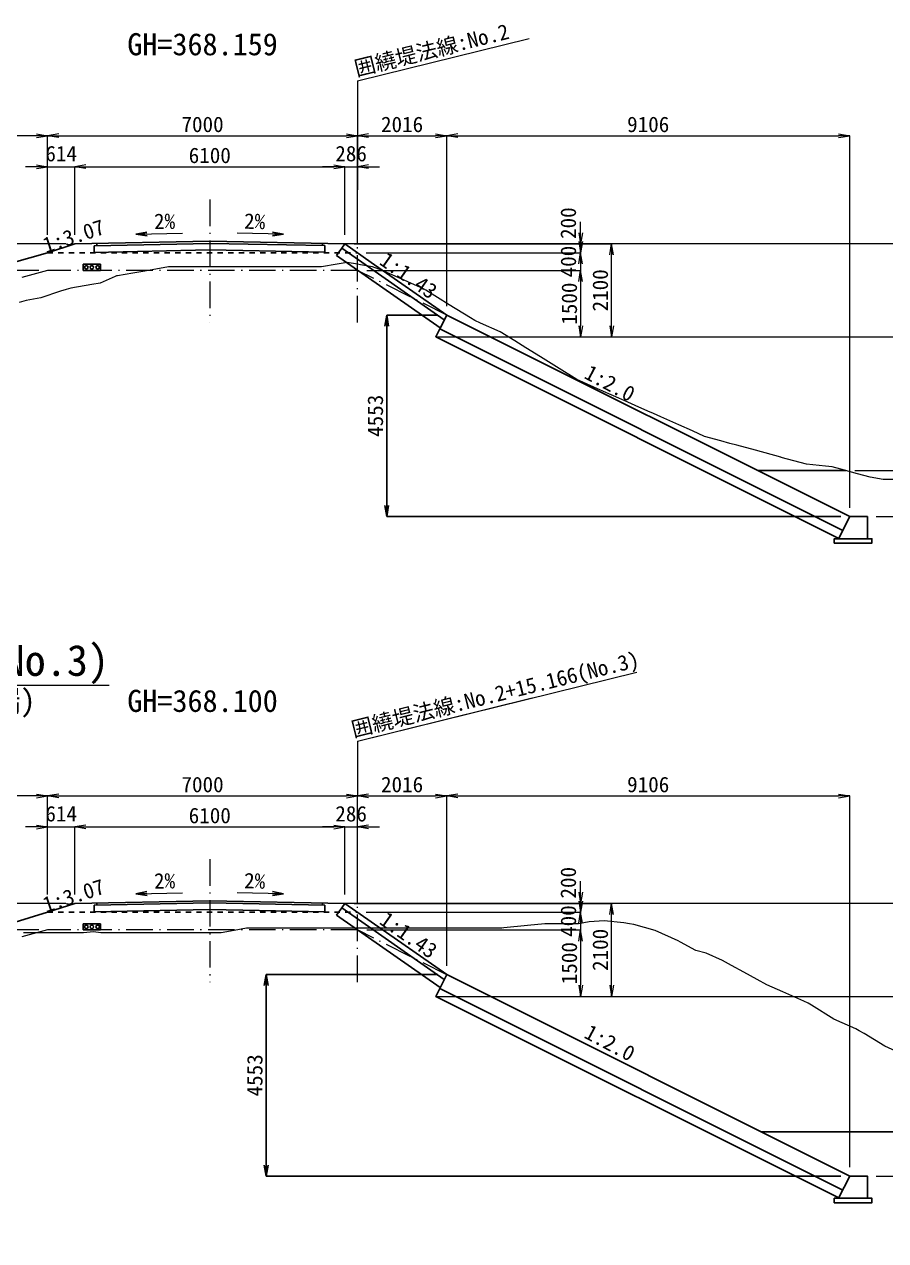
# Model space of a CAD drawing. Header units: millimetres. Extents: x 691041 to 859017, y -32657 to 158873.
# Drawn here: x 755567 to 775029, y 115651 to 143129 of the extents above; entities that cross this region are included whole.
import ezdxf
from ezdxf.enums import TextEntityAlignment as Align

# ---------------------------------------------------------------- set-up
doc = ezdxf.new("R2010")
doc.units = ezdxf.units.MM
doc.header["$LTSCALE"] = 100
doc.header["$PDSIZE"] = 300
doc.linetypes.add('SXF_一点短鎖線', pattern=[9.25, 6, -1.5, 0.25, -1.5])
doc.linetypes.add('SXF_跳び破線', pattern=[12, 6, -6])
doc.layers.get('Defpoints').update_dxf_attribs({"color": 153})
for name, color, linetype, lineweight in [('D-BGD', 7, 'Continuous', 13), ('D-BMK', 2, 'SXF_一点短鎖線', 13), ('D-BYP-STR1', 2, 'Continuous', 13), ('D-BYP-STR2', 6, 'Continuous', 25), ('D-BYP-STR3', 3, 'Continuous', 25), ('D-BYP-STR4', 6, 'Continuous', 25), ('D-BYP-STR6', 2, 'SXF_一点短鎖線', 13), ('D-STR-DIM', 7, 'Continuous', 13), ('D-STR-HTXT', 7, 'Continuous', 13), ('D-STR-TXT', 7, 'Continuous', 13), ('D-TTL-LINE', 7, 'Continuous', 13), ('D-TTL-TXT', 7, 'Continuous', 13)]:
    doc.layers.add(name, color=color, linetype=linetype, lineweight=lineweight)
doc.styles.add('MS ゴシック', font='MS Gothic.ttf')
doc.styles.add('ＭＳ ゴシック', font='MS Gothic.ttf')
doc.dimstyles.new('DIM-100-F', dxfattribs={"dimscale": 100, "dimtxt": 3.5, "dimasz": 2.5, "dimexe": 0, "dimexo": 2, "dimgap": 0.8, "dimtad": 1, "dimdec": 0, "dimzin": 0, "dimdsep": 46, "dimtxsty": 'MS ゴシック', "dimblk": 'OPEN', "dimcen": 0.1, "dimclrd": 256, "dimclre": 256, "dimclrt": 256, "dimaunit": 1, "dimadec": 4, "dimazin": 0, "dimtfac": 1, "dimtdec": 0, "dimtmove": 2, "dimatfit": 3, "dimldrblk": 'OPEN', "dimfxl": 1, "dimtolj": 1, "dimtzin": 0, "dimlwd": -1, "dimlwe": -1, "dimarcsym": 2})

# ---------------------------------------------------------------- blocks, each defined once
blk = doc.blocks.new('_Open')
at = {"color": 0, "linetype": 'ByBlock', "lineweight": -2}
for p, q in [((-1, 0.17), (0, 0)), ((-1, -0.17), (0, 0)), ((0, 0), (-1, 0))]:
    blk.add_line(p, q, dxfattribs=at)
blk = doc.blocks.new('*D172')
at = {"layer": 'D-STR-DIM', "ltscale": 0.2, "transparency": 16777216}
for p, q in [((756094, 138370), (756094, 140611)), ((756344, 140611), (762844, 140611)), ((763094, 138170), (763094, 140611))]:
    blk.add_line(p, q, dxfattribs=at)
at = {"layer": 'Defpoints', "color": 0, "ltscale": 0.2, "transparency": 16777216}
for p in [(763094, 140611), (756094, 138170), (763094, 137970)]:
    blk.add_point(p, dxfattribs=at)
at = {"layer": 'D-STR-DIM', "ltscale": 0.2, "transparency": 16777216, "xscale": 250, "yscale": 250, "zscale": 250, "rotation": 180}
blk.add_blockref('_Open', (756094, 140611), dxfattribs=at)
at = {"layer": 'D-STR-DIM', "ltscale": 0.2, "transparency": 16777216, "xscale": 250, "yscale": 250, "zscale": 250}
blk.add_blockref('_Open', (763094, 140611), dxfattribs=at)
at = {"layer": 'D-STR-DIM', "ltscale": 0.2, "transparency": 16777216, "insert": (759594, 140866), "char_height": 350, "attachment_point": 5, "style": 'MS ゴシック'}
blk.add_mtext('\\A1;7000', dxfattribs=at)
blk = doc.blocks.new('*D71')
at = {"layer": 'D-STR-DIM', "ltscale": 1500, "transparency": 16777216}
for p, q in [((755844, 139911), (755594, 139911)), ((756094, 138370), (756094, 139911)), ((756094, 139911), (756707, 139911)), ((756707, 138370), (756707, 139911)), ((756957, 139911), (757207, 139911))]:
    blk.add_line(p, q, dxfattribs=at)
at = {"layer": 'Defpoints', "color": 0, "ltscale": 1500, "transparency": 16777216}
for p in [(756707, 139911), (756094, 138170), (756707, 138170)]:
    blk.add_point(p, dxfattribs=at)
at = {"layer": 'D-STR-DIM', "ltscale": 1500, "transparency": 16777216, "xscale": 250, "yscale": 250, "zscale": 250}
blk.add_blockref('_Open', (756094, 139911), dxfattribs=at)
at = {"layer": 'D-STR-DIM', "ltscale": 1500, "transparency": 16777216, "xscale": 250, "yscale": 250, "zscale": 250, "rotation": 180}
blk.add_blockref('_Open', (756707, 139911), dxfattribs=at)
at = {"layer": 'D-STR-DIM', "ltscale": 1500, "transparency": 16777216, "insert": (756400, 140206), "char_height": 350, "attachment_point": 5, "style": 'MS ゴシック'}
blk.add_mtext('\\A1;614', dxfattribs=at)
blk = doc.blocks.new('*D72')
at = {"layer": 'D-STR-DIM', "ltscale": 1500, "transparency": 16777216}
for p, q in [((762557, 139911), (762307, 139911)), ((762807, 138370), (762807, 139911)), ((762807, 139911), (763094, 139911)), ((763094, 138170), (763094, 139911)), ((763344, 139911), (763594, 139911))]:
    blk.add_line(p, q, dxfattribs=at)
at = {"layer": 'Defpoints', "color": 0, "ltscale": 1500, "transparency": 16777216}
for p in [(763094, 139911), (762807, 138170), (763094, 137970)]:
    blk.add_point(p, dxfattribs=at)
at = {"layer": 'D-STR-DIM', "ltscale": 1500, "transparency": 16777216, "xscale": 250, "yscale": 250, "zscale": 250}
blk.add_blockref('_Open', (762807, 139911), dxfattribs=at)
at = {"layer": 'D-STR-DIM', "ltscale": 1500, "transparency": 16777216, "xscale": 250, "yscale": 250, "zscale": 250, "rotation": 180}
blk.add_blockref('_Open', (763094, 139911), dxfattribs=at)
at = {"layer": 'D-STR-DIM', "ltscale": 1500, "transparency": 16777216, "insert": (762950, 140206), "char_height": 350, "attachment_point": 5, "style": 'MS ゴシック'}
blk.add_mtext('\\A1;286', dxfattribs=at)
blk = doc.blocks.new('*D73')
at = {"layer": 'D-STR-DIM', "ltscale": 1500, "transparency": 16777216}
for p, q in [((756707, 138370), (756707, 139911)), ((756957, 139911), (762557, 139911)), ((762807, 138370), (762807, 139911))]:
    blk.add_line(p, q, dxfattribs=at)
at = {"layer": 'Defpoints', "color": 0, "ltscale": 1500, "transparency": 16777216}
for p in [(762807, 139911), (756707, 138170), (762807, 138170)]:
    blk.add_point(p, dxfattribs=at)
at = {"layer": 'D-STR-DIM', "ltscale": 1500, "transparency": 16777216, "xscale": 250, "yscale": 250, "zscale": 250, "rotation": 180}
blk.add_blockref('_Open', (756707, 139911), dxfattribs=at)
at = {"layer": 'D-STR-DIM', "ltscale": 1500, "transparency": 16777216, "xscale": 250, "yscale": 250, "zscale": 250}
blk.add_blockref('_Open', (762807, 139911), dxfattribs=at)
at = {"layer": 'D-STR-DIM', "ltscale": 1500, "transparency": 16777216, "insert": (759757, 140166), "char_height": 350, "attachment_point": 5, "style": 'MS ゴシック'}
blk.add_mtext('\\A1;6100', dxfattribs=at)
blk = doc.blocks.new('*D74')
at = {"layer": 'D-STR-DIM', "ltscale": 0.01, "transparency": 16777216}
for p, q in [((768137, 138419), (768137, 138669)), ((763019, 138169), (768137, 138169)), ((763294, 137970), (768137, 137970)), ((768137, 138169), (768137, 137970)), ((768137, 137720), (768137, 137470))]:
    blk.add_line(p, q, dxfattribs=at)
at = {"layer": 'Defpoints', "color": 0, "ltscale": 0.01, "transparency": 16777216}
for p in [(762819, 138169), (763094, 137970), (768137, 137970)]:
    blk.add_point(p, dxfattribs=at)
at = {"layer": 'D-STR-DIM', "ltscale": 0.01, "transparency": 16777216, "xscale": 250, "yscale": 250, "zscale": 250}
for p, rotation in [((768137, 138169), 270), ((768137, 137970), 90)]:
    blk.add_blockref('_Open', p, dxfattribs=dict(at, rotation=rotation))
at = {"layer": 'D-STR-DIM', "ltscale": 0.01, "transparency": 16777216, "insert": (767859, 138637), "char_height": 350, "attachment_point": 5, "rotation": 90, "style": 'MS ゴシック'}
blk.add_mtext('\\A1;200', dxfattribs=at)
blk = doc.blocks.new('*D75')
at = {"layer": 'D-STR-DIM', "ltscale": 0.01, "transparency": 16777216}
for p, q in [((768137, 138220), (768137, 138470)), ((763294, 137970), (768137, 137970)), ((768137, 137970), (768137, 137569)), ((763305, 137569), (768137, 137569)), ((768137, 137319), (768137, 137069))]:
    blk.add_line(p, q, dxfattribs=at)
at = {"layer": 'Defpoints', "color": 0, "ltscale": 0.01, "transparency": 16777216}
for p in [(763094, 137970), (763105, 137569), (768137, 137569)]:
    blk.add_point(p, dxfattribs=at)
at = {"layer": 'D-STR-DIM', "ltscale": 0.01, "transparency": 16777216, "xscale": 250, "yscale": 250, "zscale": 250}
for p, rotation in [((768137, 137970), 270), ((768137, 137569), 90)]:
    blk.add_blockref('_Open', p, dxfattribs=dict(at, rotation=rotation))
at = {"layer": 'D-STR-DIM', "ltscale": 0.01, "transparency": 16777216, "insert": (767861, 137769), "char_height": 350, "attachment_point": 5, "rotation": 90, "style": 'MS ゴシック'}
blk.add_mtext('\\A1;400', dxfattribs=at)
blk = doc.blocks.new('*D76')
at = {"layer": 'D-STR-DIM', "ltscale": 0.01, "transparency": 16777216}
for p, q in [((763019, 138169), (768837, 138169)), ((768837, 136319), (768837, 137919)), ((767152, 136069), (768837, 136069))]:
    blk.add_line(p, q, dxfattribs=at)
at = {"layer": 'Defpoints', "color": 0, "ltscale": 0.01, "transparency": 16777216}
for p in [(762819, 138169), (768837, 138169), (766952, 136069)]:
    blk.add_point(p, dxfattribs=at)
at = {"layer": 'D-STR-DIM', "ltscale": 0.01, "transparency": 16777216, "xscale": 250, "yscale": 250, "zscale": 250}
for p, rotation in [((768837, 138169), 90), ((768837, 136069), 270)]:
    blk.add_blockref('_Open', p, dxfattribs=dict(at, rotation=rotation))
at = {"layer": 'D-STR-DIM', "ltscale": 0.01, "transparency": 16777216, "insert": (768582, 137119), "char_height": 350, "attachment_point": 5, "rotation": 90, "style": 'MS ゴシック'}
blk.add_mtext('\\A1;2100', dxfattribs=at)
blk = doc.blocks.new('*D77')
at = {"layer": 'D-STR-DIM', "ltscale": 0.01, "transparency": 16777216}
for p, q in [((767152, 137569), (768137, 137569)), ((768137, 137319), (768137, 136319)), ((767152, 136069), (768137, 136069))]:
    blk.add_line(p, q, dxfattribs=at)
at = {"layer": 'Defpoints', "color": 0, "ltscale": 0.01, "transparency": 16777216}
for p in [(766952, 137569), (766952, 136069), (768137, 136069)]:
    blk.add_point(p, dxfattribs=at)
at = {"layer": 'D-STR-DIM', "ltscale": 0.01, "transparency": 16777216, "xscale": 250, "yscale": 250, "zscale": 250}
for p, rotation in [((768137, 137569), 90), ((768137, 136069), 270)]:
    blk.add_blockref('_Open', p, dxfattribs=dict(at, rotation=rotation))
at = {"layer": 'D-STR-DIM', "ltscale": 0.01, "transparency": 16777216, "insert": (767882, 136819), "char_height": 350, "attachment_point": 5, "rotation": 90, "style": 'MS ゴシック'}
blk.add_mtext('\\A1;1500', dxfattribs=at)
blk = doc.blocks.new('*D78')
at = {"layer": 'D-STR-DIM', "transparency": 16777216}
for p, q in [((755894, 137570), (750766, 137570)), ((750766, 136998), (750766, 137320)), ((751617, 136748), (750766, 136748))]:
    blk.add_line(p, q, dxfattribs=at)
at = {"layer": 'Defpoints', "color": 0, "transparency": 16777216}
for p in [(750766, 137570), (756094, 137570), (751817, 136748)]:
    blk.add_point(p, dxfattribs=at)
at = {"layer": 'D-STR-DIM', "transparency": 16777216, "xscale": 250, "yscale": 250, "zscale": 250}
for p, rotation in [((750766, 137570), 90), ((750766, 136748), 270)]:
    blk.add_blockref('_Open', p, dxfattribs=dict(at, rotation=rotation))
at = {"layer": 'D-STR-DIM', "transparency": 16777216, "insert": (750511, 137159), "char_height": 350, "attachment_point": 5, "rotation": 90, "style": 'MS ゴシック'}
blk.add_mtext('\\A1;822', dxfattribs=at)
blk = doc.blocks.new('*D79')
at = {"layer": 'D-STR-DIM', "transparency": 16777216}
for p, q in [((774330, 133047), (781362, 133047)), ((781362, 132797), (781362, 132258)), ((774816, 132008), (781362, 132008))]:
    blk.add_line(p, q, dxfattribs=at)
at = {"layer": 'Defpoints', "color": 0, "transparency": 16777216}
for p in [(774130, 133047), (774616, 132008), (781362, 132008)]:
    blk.add_point(p, dxfattribs=at)
at = {"layer": 'D-STR-DIM', "transparency": 16777216, "xscale": 250, "yscale": 250, "zscale": 250}
for p, rotation in [((781362, 133047), 90), ((781362, 132008), 270)]:
    blk.add_blockref('_Open', p, dxfattribs=dict(at, rotation=rotation))
at = {"layer": 'D-STR-DIM', "transparency": 16777216, "insert": (781107, 132528), "char_height": 350, "attachment_point": 5, "rotation": 90, "style": 'MS ゴシック'}
blk.add_mtext('\\A1;1040', dxfattribs=at)
blk = doc.blocks.new('*D85')
at = {"layer": 'D-STR-DIM', "transparency": 16777216}
for p, q in [((753678, 137476), (753678, 140611)), ((755844, 140611), (753928, 140611)), ((756094, 138370), (756094, 140611))]:
    blk.add_line(p, q, dxfattribs=at)
at = {"layer": 'Defpoints', "color": 0, "transparency": 16777216}
for p in [(753678, 140611), (756094, 138170), (753678, 137276)]:
    blk.add_point(p, dxfattribs=at)
at = {"layer": 'D-STR-DIM', "transparency": 16777216, "xscale": 250, "yscale": 250, "zscale": 250, "rotation": 180}
blk.add_blockref('_Open', (753678, 140611), dxfattribs=at)
at = {"layer": 'D-STR-DIM', "transparency": 16777216, "xscale": 250, "yscale": 250, "zscale": 250}
blk.add_blockref('_Open', (756094, 140611), dxfattribs=at)
at = {"layer": 'D-STR-DIM', "transparency": 16777216, "insert": (754886, 140866), "char_height": 350, "attachment_point": 5, "style": 'MS ゴシック'}
blk.add_mtext('\\A1;2416', dxfattribs=at)
blk = doc.blocks.new('*D87')
at = {"layer": 'D-STR-DIM', "transparency": 16777216}
for p, q in [((763094, 138170), (763094, 140611)), ((763344, 140611), (764860, 140611)), ((765110, 136762), (765110, 140611))]:
    blk.add_line(p, q, dxfattribs=at)
at = {"layer": 'Defpoints', "color": 0, "transparency": 16777216}
for p in [(765110, 140611), (763094, 137970), (765110, 136562)]:
    blk.add_point(p, dxfattribs=at)
at = {"layer": 'D-STR-DIM', "transparency": 16777216, "xscale": 250, "yscale": 250, "zscale": 250, "rotation": 180}
blk.add_blockref('_Open', (763094, 140611), dxfattribs=at)
at = {"layer": 'D-STR-DIM', "transparency": 16777216, "xscale": 250, "yscale": 250, "zscale": 250}
blk.add_blockref('_Open', (765110, 140611), dxfattribs=at)
at = {"layer": 'D-STR-DIM', "transparency": 16777216, "insert": (764102, 140866), "char_height": 350, "attachment_point": 5, "style": 'MS ゴシック'}
blk.add_mtext('\\A1;2016', dxfattribs=at)
blk = doc.blocks.new('*D88')
at = {"layer": 'D-STR-DIM', "transparency": 16777216}
for p, q in [((765110, 136762), (765110, 140611)), ((765360, 140611), (773966, 140611)), ((774216, 132208), (774216, 140611))]:
    blk.add_line(p, q, dxfattribs=at)
at = {"layer": 'Defpoints', "color": 0, "transparency": 16777216}
for p in [(774216, 140611), (765110, 136562), (774216, 132008)]:
    blk.add_point(p, dxfattribs=at)
at = {"layer": 'D-STR-DIM', "transparency": 16777216, "xscale": 250, "yscale": 250, "zscale": 250, "rotation": 180}
blk.add_blockref('_Open', (765110, 140611), dxfattribs=at)
at = {"layer": 'D-STR-DIM', "transparency": 16777216, "xscale": 250, "yscale": 250, "zscale": 250}
blk.add_blockref('_Open', (774216, 140611), dxfattribs=at)
at = {"layer": 'D-STR-DIM', "transparency": 16777216, "insert": (769663, 140866), "char_height": 350, "attachment_point": 5, "style": 'MS ゴシック'}
blk.add_mtext('\\A1;9106', dxfattribs=at)
blk = doc.blocks.new('*D169')
at = {"layer": 'D-STR-DIM', "ltscale": 0.2, "transparency": 16777216}
for p, q in [((756094, 123470), (756094, 125698)), ((756344, 125698), (762844, 125698)), ((763094, 123270), (763094, 125698))]:
    blk.add_line(p, q, dxfattribs=at)
at = {"layer": 'Defpoints', "color": 0, "ltscale": 0.2, "transparency": 16777216}
for p in [(763094, 125698), (756094, 123270), (763094, 123070)]:
    blk.add_point(p, dxfattribs=at)
at = {"layer": 'D-STR-DIM', "ltscale": 0.2, "transparency": 16777216, "xscale": 250, "yscale": 250, "zscale": 250, "rotation": 180}
blk.add_blockref('_Open', (756094, 125698), dxfattribs=at)
at = {"layer": 'D-STR-DIM', "ltscale": 0.2, "transparency": 16777216, "xscale": 250, "yscale": 250, "zscale": 250}
blk.add_blockref('_Open', (763094, 125698), dxfattribs=at)
at = {"layer": 'D-STR-DIM', "ltscale": 0.2, "transparency": 16777216, "insert": (759594, 125953), "char_height": 350, "attachment_point": 5, "style": 'MS ゴシック'}
blk.add_mtext('\\A1;7000', dxfattribs=at)
blk = doc.blocks.new('*D146')
at = {"layer": 'D-STR-DIM', "ltscale": 1500, "transparency": 16777216}
for p, q in [((755844, 124998), (755594, 124998)), ((756094, 123470), (756094, 124998)), ((756094, 124998), (756707, 124998)), ((756707, 123470), (756707, 124998)), ((756957, 124998), (757207, 124998))]:
    blk.add_line(p, q, dxfattribs=at)
at = {"layer": 'Defpoints', "color": 0, "ltscale": 1500, "transparency": 16777216}
for p in [(756707, 124998), (756094, 123270), (756707, 123270)]:
    blk.add_point(p, dxfattribs=at)
at = {"layer": 'D-STR-DIM', "ltscale": 1500, "transparency": 16777216, "xscale": 250, "yscale": 250, "zscale": 250}
blk.add_blockref('_Open', (756094, 124998), dxfattribs=at)
at = {"layer": 'D-STR-DIM', "ltscale": 1500, "transparency": 16777216, "xscale": 250, "yscale": 250, "zscale": 250, "rotation": 180}
blk.add_blockref('_Open', (756707, 124998), dxfattribs=at)
at = {"layer": 'D-STR-DIM', "ltscale": 1500, "transparency": 16777216, "insert": (756400, 125293), "char_height": 350, "attachment_point": 5, "style": 'MS ゴシック'}
blk.add_mtext('\\A1;614', dxfattribs=at)
blk = doc.blocks.new('*D147')
at = {"layer": 'D-STR-DIM', "ltscale": 1500, "transparency": 16777216}
for p, q in [((762557, 124998), (762307, 124998)), ((762807, 123470), (762807, 124998)), ((762807, 124998), (763094, 124998)), ((763094, 123270), (763094, 124998)), ((763344, 124998), (763594, 124998))]:
    blk.add_line(p, q, dxfattribs=at)
at = {"layer": 'Defpoints', "color": 0, "ltscale": 1500, "transparency": 16777216}
for p in [(763094, 124998), (762807, 123270), (763094, 123070)]:
    blk.add_point(p, dxfattribs=at)
at = {"layer": 'D-STR-DIM', "ltscale": 1500, "transparency": 16777216, "xscale": 250, "yscale": 250, "zscale": 250}
blk.add_blockref('_Open', (762807, 124998), dxfattribs=at)
at = {"layer": 'D-STR-DIM', "ltscale": 1500, "transparency": 16777216, "xscale": 250, "yscale": 250, "zscale": 250, "rotation": 180}
blk.add_blockref('_Open', (763094, 124998), dxfattribs=at)
at = {"layer": 'D-STR-DIM', "ltscale": 1500, "transparency": 16777216, "insert": (762950, 125293), "char_height": 350, "attachment_point": 5, "style": 'MS ゴシック'}
blk.add_mtext('\\A1;286', dxfattribs=at)
blk = doc.blocks.new('*D148')
at = {"layer": 'D-STR-DIM', "ltscale": 1500, "transparency": 16777216}
for p, q in [((756707, 123470), (756707, 124998)), ((756957, 124998), (762557, 124998)), ((762807, 123470), (762807, 124998))]:
    blk.add_line(p, q, dxfattribs=at)
at = {"layer": 'Defpoints', "color": 0, "ltscale": 1500, "transparency": 16777216}
for p in [(762807, 124998), (756707, 123270), (762807, 123270)]:
    blk.add_point(p, dxfattribs=at)
at = {"layer": 'D-STR-DIM', "ltscale": 1500, "transparency": 16777216, "xscale": 250, "yscale": 250, "zscale": 250, "rotation": 180}
blk.add_blockref('_Open', (756707, 124998), dxfattribs=at)
at = {"layer": 'D-STR-DIM', "ltscale": 1500, "transparency": 16777216, "xscale": 250, "yscale": 250, "zscale": 250}
blk.add_blockref('_Open', (762807, 124998), dxfattribs=at)
at = {"layer": 'D-STR-DIM', "ltscale": 1500, "transparency": 16777216, "insert": (759757, 125253), "char_height": 350, "attachment_point": 5, "style": 'MS ゴシック'}
blk.add_mtext('\\A1;6100', dxfattribs=at)
blk = doc.blocks.new('*D149')
at = {"layer": 'D-STR-DIM', "ltscale": 0.01, "transparency": 16777216}
for p, q in [((768137, 123520), (768137, 123770)), ((763019, 123270), (768137, 123270)), ((768137, 123270), (768137, 123070)), ((763294, 123070), (768137, 123070)), ((768137, 122820), (768137, 122570))]:
    blk.add_line(p, q, dxfattribs=at)
at = {"layer": 'Defpoints', "color": 0, "ltscale": 0.01, "transparency": 16777216}
for p in [(762819, 123270), (763094, 123070), (768137, 123070)]:
    blk.add_point(p, dxfattribs=at)
at = {"layer": 'D-STR-DIM', "ltscale": 0.01, "transparency": 16777216, "xscale": 250, "yscale": 250, "zscale": 250}
for p, rotation in [((768137, 123270), 270), ((768137, 123070), 90)]:
    blk.add_blockref('_Open', p, dxfattribs=dict(at, rotation=rotation))
at = {"layer": 'D-STR-DIM', "ltscale": 0.01, "transparency": 16777216, "insert": (767859, 123737), "char_height": 350, "attachment_point": 5, "rotation": 90, "style": 'MS ゴシック'}
blk.add_mtext('\\A1;200', dxfattribs=at)
blk = doc.blocks.new('*D150')
at = {"layer": 'D-STR-DIM', "ltscale": 0.01, "transparency": 16777216}
for p, q in [((768137, 123320), (768137, 123570)), ((763294, 123070), (768137, 123070)), ((768137, 123070), (768137, 122670)), ((763305, 122670), (768137, 122670)), ((768137, 122420), (768137, 122170))]:
    blk.add_line(p, q, dxfattribs=at)
at = {"layer": 'Defpoints', "color": 0, "ltscale": 0.01, "transparency": 16777216}
for p in [(763094, 123070), (763105, 122670), (768137, 122670)]:
    blk.add_point(p, dxfattribs=at)
at = {"layer": 'D-STR-DIM', "ltscale": 0.01, "transparency": 16777216, "xscale": 250, "yscale": 250, "zscale": 250}
for p, rotation in [((768137, 123070), 270), ((768137, 122670), 90)]:
    blk.add_blockref('_Open', p, dxfattribs=dict(at, rotation=rotation))
at = {"layer": 'D-STR-DIM', "ltscale": 0.01, "transparency": 16777216, "insert": (767861, 122870), "char_height": 350, "attachment_point": 5, "rotation": 90, "style": 'MS ゴシック'}
blk.add_mtext('\\A1;400', dxfattribs=at)
blk = doc.blocks.new('*D151')
at = {"layer": 'D-STR-DIM', "ltscale": 0.01, "transparency": 16777216}
for p, q in [((763019, 123270), (768837, 123270)), ((768837, 121420), (768837, 123020)), ((767152, 121170), (768837, 121170))]:
    blk.add_line(p, q, dxfattribs=at)
at = {"layer": 'Defpoints', "color": 0, "ltscale": 0.01, "transparency": 16777216}
for p in [(762819, 123270), (768837, 123270), (766952, 121170)]:
    blk.add_point(p, dxfattribs=at)
at = {"layer": 'D-STR-DIM', "ltscale": 0.01, "transparency": 16777216, "xscale": 250, "yscale": 250, "zscale": 250}
for p, rotation in [((768837, 123270), 90), ((768837, 121170), 270)]:
    blk.add_blockref('_Open', p, dxfattribs=dict(at, rotation=rotation))
at = {"layer": 'D-STR-DIM', "ltscale": 0.01, "transparency": 16777216, "insert": (768582, 122220), "char_height": 350, "attachment_point": 5, "rotation": 90, "style": 'MS ゴシック'}
blk.add_mtext('\\A1;2100', dxfattribs=at)
blk = doc.blocks.new('*D152')
at = {"layer": 'D-STR-DIM', "ltscale": 0.01, "transparency": 16777216}
for p, q in [((767152, 122670), (768137, 122670)), ((768137, 122420), (768137, 121420)), ((767152, 121170), (768137, 121170))]:
    blk.add_line(p, q, dxfattribs=at)
at = {"layer": 'Defpoints', "color": 0, "ltscale": 0.01, "transparency": 16777216}
for p in [(766952, 122670), (766952, 121170), (768137, 121170)]:
    blk.add_point(p, dxfattribs=at)
at = {"layer": 'D-STR-DIM', "ltscale": 0.01, "transparency": 16777216, "xscale": 250, "yscale": 250, "zscale": 250}
for p, rotation in [((768137, 122670), 90), ((768137, 121170), 270)]:
    blk.add_blockref('_Open', p, dxfattribs=dict(at, rotation=rotation))
at = {"layer": 'D-STR-DIM', "ltscale": 0.01, "transparency": 16777216, "insert": (767882, 121920), "char_height": 350, "attachment_point": 5, "rotation": 90, "style": 'MS ゴシック'}
blk.add_mtext('\\A1;1500', dxfattribs=at)
blk = doc.blocks.new('*D153')
at = {"layer": 'D-STR-DIM', "transparency": 16777216}
for p, q in [((755894, 122670), (750766, 122670)), ((750766, 122059), (750766, 122420)), ((751480, 121809), (750766, 121809))]:
    blk.add_line(p, q, dxfattribs=at)
at = {"layer": 'Defpoints', "color": 0, "transparency": 16777216}
for p in [(750766, 122670), (756094, 122670), (751680, 121809)]:
    blk.add_point(p, dxfattribs=at)
at = {"layer": 'D-STR-DIM', "transparency": 16777216, "xscale": 250, "yscale": 250, "zscale": 250}
for p, rotation in [((750766, 122670), 90), ((750766, 121809), 270)]:
    blk.add_blockref('_Open', p, dxfattribs=dict(at, rotation=rotation))
at = {"layer": 'D-STR-DIM', "transparency": 16777216, "insert": (750511, 122239), "char_height": 350, "attachment_point": 5, "rotation": 90, "style": 'MS ゴシック'}
blk.add_mtext('\\A1;861', dxfattribs=at)
blk = doc.blocks.new('*D154')
at = {"layer": 'D-STR-DIM', "transparency": 16777216}
for p, q in [((774416, 118109), (781362, 118109)), ((781362, 117859), (781362, 117359)), ((774816, 117109), (781362, 117109))]:
    blk.add_line(p, q, dxfattribs=at)
at = {"layer": 'Defpoints', "color": 0, "transparency": 16777216}
for p in [(774216, 118109), (774616, 117109), (781362, 117109)]:
    blk.add_point(p, dxfattribs=at)
at = {"layer": 'D-STR-DIM', "transparency": 16777216, "xscale": 250, "yscale": 250, "zscale": 250}
for p, rotation in [((781362, 118109), 90), ((781362, 117109), 270)]:
    blk.add_blockref('_Open', p, dxfattribs=dict(at, rotation=rotation))
at = {"layer": 'D-STR-DIM', "transparency": 16777216, "insert": (781069, 117609), "char_height": 350, "attachment_point": 5, "rotation": 90, "style": 'MS ゴシック'}
blk.add_mtext('\\A1;1000', dxfattribs=at)
blk = doc.blocks.new('*D156')
at = {"layer": 'D-STR-DIM', "transparency": 16777216}
for p, q in [((753678, 122538), (753678, 125698)), ((755844, 125698), (753928, 125698)), ((756094, 123470), (756094, 125698))]:
    blk.add_line(p, q, dxfattribs=at)
at = {"layer": 'Defpoints', "color": 0, "transparency": 16777216}
for p in [(753678, 125698), (756094, 123270), (753678, 122338)]:
    blk.add_point(p, dxfattribs=at)
at = {"layer": 'D-STR-DIM', "transparency": 16777216, "xscale": 250, "yscale": 250, "zscale": 250, "rotation": 180}
blk.add_blockref('_Open', (753678, 125698), dxfattribs=at)
at = {"layer": 'D-STR-DIM', "transparency": 16777216, "xscale": 250, "yscale": 250, "zscale": 250}
blk.add_blockref('_Open', (756094, 125698), dxfattribs=at)
at = {"layer": 'D-STR-DIM', "transparency": 16777216, "insert": (754886, 125953), "char_height": 350, "attachment_point": 5, "style": 'MS ゴシック'}
blk.add_mtext('\\A1;2416', dxfattribs=at)
blk = doc.blocks.new('*D158')
at = {"layer": 'D-STR-DIM', "transparency": 16777216}
for p, q in [((763094, 123270), (763094, 125698)), ((763344, 125698), (764860, 125698)), ((765110, 121862), (765110, 125698))]:
    blk.add_line(p, q, dxfattribs=at)
at = {"layer": 'Defpoints', "color": 0, "transparency": 16777216}
for p in [(765110, 125698), (763094, 123070), (765110, 121662)]:
    blk.add_point(p, dxfattribs=at)
at = {"layer": 'D-STR-DIM', "transparency": 16777216, "xscale": 250, "yscale": 250, "zscale": 250, "rotation": 180}
blk.add_blockref('_Open', (763094, 125698), dxfattribs=at)
at = {"layer": 'D-STR-DIM', "transparency": 16777216, "xscale": 250, "yscale": 250, "zscale": 250}
blk.add_blockref('_Open', (765110, 125698), dxfattribs=at)
at = {"layer": 'D-STR-DIM', "transparency": 16777216, "insert": (764102, 125953), "char_height": 350, "attachment_point": 5, "style": 'MS ゴシック'}
blk.add_mtext('\\A1;2016', dxfattribs=at)
blk = doc.blocks.new('*D159')
at = {"layer": 'D-STR-DIM', "transparency": 16777216}
for p, q in [((765110, 121862), (765110, 125698)), ((765360, 125698), (773966, 125698)), ((774216, 117309), (774216, 125698))]:
    blk.add_line(p, q, dxfattribs=at)
at = {"layer": 'Defpoints', "color": 0, "transparency": 16777216}
for p in [(774216, 125698), (765110, 121662), (774216, 117109)]:
    blk.add_point(p, dxfattribs=at)
at = {"layer": 'D-STR-DIM', "transparency": 16777216, "xscale": 250, "yscale": 250, "zscale": 250, "rotation": 180}
blk.add_blockref('_Open', (765110, 125698), dxfattribs=at)
at = {"layer": 'D-STR-DIM', "transparency": 16777216, "xscale": 250, "yscale": 250, "zscale": 250}
blk.add_blockref('_Open', (774216, 125698), dxfattribs=at)
at = {"layer": 'D-STR-DIM', "transparency": 16777216, "insert": (769663, 125953), "char_height": 350, "attachment_point": 5, "style": 'MS ゴシック'}
blk.add_mtext('\\A1;9106', dxfattribs=at)
blk = doc.blocks.new('*D160')
at = {"layer": 'D-STR-DIM', "transparency": 16777216}
for p, q in [((750766, 123520), (750766, 123770)), ((756507, 123270), (750766, 123270)), ((750766, 122670), (750766, 123270)), ((755894, 122670), (750766, 122670)), ((750766, 122420), (750766, 122170))]:
    blk.add_line(p, q, dxfattribs=at)
at = {"layer": 'Defpoints', "color": 0, "transparency": 16777216}
for p in [(750766, 123270), (756707, 123270), (756094, 122670)]:
    blk.add_point(p, dxfattribs=at)
at = {"layer": 'D-STR-DIM', "transparency": 16777216, "xscale": 250, "yscale": 250, "zscale": 250}
for p, rotation in [((750766, 123270), 270), ((750766, 122670), 90)]:
    blk.add_blockref('_Open', p, dxfattribs=dict(at, rotation=rotation))
at = {"layer": 'D-STR-DIM', "transparency": 16777216, "insert": (750511, 122970), "char_height": 350, "attachment_point": 5, "rotation": 90, "style": 'MS ゴシック'}
blk.add_mtext('\\A1;600', dxfattribs=at)
blk = doc.blocks.new('*D161')
at = {"layer": 'Defpoints', "transparency": 16777216}
for p, q in [((764910, 136562), (763754, 136562)), ((763754, 136312), (763754, 132258)), ((774016, 132008), (763754, 132008))]:
    blk.add_line(p, q, dxfattribs=at)
at = {"layer": 'Defpoints', "color": 0, "transparency": 16777216}
for p in [(765110, 136562), (763754, 132008), (774216, 132008)]:
    blk.add_point(p, dxfattribs=at)
at = {"layer": 'Defpoints', "transparency": 16777216, "xscale": 250, "yscale": 250, "zscale": 250}
for p, rotation in [((763754, 136562), 90), ((763754, 132008), 270)]:
    blk.add_blockref('_Open', p, dxfattribs=dict(at, rotation=rotation))
at = {"layer": 'Defpoints', "transparency": 16777216, "insert": (763499, 134285), "char_height": 350, "attachment_point": 5, "rotation": 90, "style": 'MS ゴシック'}
blk.add_mtext('\\A1;4553', dxfattribs=at)
blk = doc.blocks.new('*D162')
at = {"layer": 'Defpoints', "transparency": 16777216}
for p, q in [((764910, 121662), (761031, 121662)), ((761031, 121412), (761031, 117359)), ((774016, 117109), (761031, 117109))]:
    blk.add_line(p, q, dxfattribs=at)
at = {"layer": 'Defpoints', "color": 0, "transparency": 16777216}
for p in [(765110, 121662), (761031, 117109), (774216, 117109)]:
    blk.add_point(p, dxfattribs=at)
at = {"layer": 'Defpoints', "transparency": 16777216, "xscale": 250, "yscale": 250, "zscale": 250}
for p, rotation in [((761031, 121662), 90), ((761031, 117109), 270)]:
    blk.add_blockref('_Open', p, dxfattribs=dict(at, rotation=rotation))
at = {"layer": 'Defpoints', "transparency": 16777216, "insert": (760776, 119385), "char_height": 350, "attachment_point": 5, "rotation": 90, "style": 'MS ゴシック'}
blk.add_mtext('\\A1;4553', dxfattribs=at)
blk = doc.blocks.new('*D165')
at = {"layer": 'D-STR-DIM', "transparency": 16777216}
for p, q in [((750766, 138420), (750766, 138670)), ((756507, 138170), (750766, 138170)), ((750766, 137570), (750766, 138170)), ((755894, 137570), (750766, 137570)), ((750766, 137320), (750766, 137070))]:
    blk.add_line(p, q, dxfattribs=at)
at = {"layer": 'Defpoints', "color": 0, "transparency": 16777216}
for p in [(750766, 138170), (756707, 138170), (756094, 137570)]:
    blk.add_point(p, dxfattribs=at)
at = {"layer": 'D-STR-DIM', "transparency": 16777216, "xscale": 250, "yscale": 250, "zscale": 250}
for p, rotation in [((750766, 138170), 270), ((750766, 137570), 90)]:
    blk.add_blockref('_Open', p, dxfattribs=dict(at, rotation=rotation))
at = {"layer": 'D-STR-DIM', "transparency": 16777216, "insert": (750511, 137870), "char_height": 350, "attachment_point": 5, "rotation": 90, "style": 'MS ゴシック'}
blk.add_mtext('\\A1;600', dxfattribs=at)

msp = doc.modelspace()

# ---------------------------------------------------------------- linework, layer by layer
at = {"layer": 'D-BGD', "linetype": 'Continuous', "lineweight": 13}
for points in [[(775370.5, 132847.5), (774970.4, 132847.5), (774674.4, 132898.8), (774393.6, 132975.4), (774014.1, 133079.1), (773816.9, 133132.9), (773671.1, 133147.5), (773240.2, 133190.4), (772667.8, 133346.7), (772663.5, 133347.9), (772657.7, 133349.5), (772086.8, 133505.4), (771664.4, 133620.7), (771510.1, 133662.8), (771301.4, 133719.8), (770933.3, 133820.3), (770661.1, 133941.9), (770356.6, 134077.8), (769945, 134261.6), (769779.9, 134335.3), (769657.8, 134389.8), (769369.1, 134518.7), (769203.2, 134592.8), (769002.9, 134682.2), (768654.5, 134837.7), (768626.5, 134850.3), (768588.6, 134867.2), (768049.8, 135107.7), (767651.2, 135354.8), (767473, 135465.2), (767232.2, 135614.5), (766896.3, 135822.7), (766647.9, 135976.7), (766319.6, 136180.2), (765875.8, 136378.3), (765742.9, 136437.7), (765644.6, 136498.6), (765166.2, 136795.1), (764641.3, 137120.5), (764589.5, 137152.6), (764519.4, 137183.9), (764012.7, 137410.1), (763637.9, 137577.4), (763436, 137647.5), (763163, 137694.8), (763093.5, 137706.8), (762859.3, 137747.5), (762634.6, 137708.5), (762282.6, 137647.5), (761806.7, 137647.5), (761705.9, 137647.5), (761631.3, 137647.5), (761129.2, 137647.5), (760628, 137647.5), (760552.4, 137647.5), (760450.3, 137647.5), (759975.7, 137647.5), (759624.7, 137647.5), (759399, 137647.5), (759093.9, 137647.5), (758822.3, 137647.5), (758621.4, 137612.6), (758245.6, 137547.5), (758016.5, 137507.7), (757668.8, 137447.5), (757650.3, 137444.2), (757618.1, 137429.9), (757284.1, 137280.7), (757092.1, 137247.5), (756614.8, 137164.7), (756515.4, 137137.6), (756381.1, 137100.9), (755938.7, 136947.5), (755611.5, 136890.7), (755453, 136847.5)], [(775355.7, 119888.1), (775008.4, 120043.2), (774539, 120334.1), (774431.7, 120392.7), (774352.4, 120436.1), (773855, 120658.1), (773349, 120971.7), (773278.3, 121015.6), (773182.6, 121058.3), (772701.6, 121273.1), (772345.7, 121431.9), (772124.9, 121552.6), (771826.2, 121715.7), (771548.1, 121867.5), (771342.4, 121979.9), (770971.4, 122145.5), (770740.6, 122208.5), (770394.7, 122397.5), (770339.1, 122427.8), (769818, 122660.5), (769335.8, 122792.2), (769241.3, 122808.5), (769113.5, 122830.7), (768664.5, 122875.4), (768332.5, 122851), (768087.8, 122808.5), (767757.1, 122808.5), (767511.1, 122808.5), (767329.2, 122808.5), (766934.4, 122769.2), (766400.7, 122716), (766357.7, 122711.7), (766325.9, 122708.5), (765781, 122708.5), (765322.6, 122708.5), (765204.2, 122708.5), (765044.3, 122708.5), (764627.5, 122708.5), (764319.2, 122708.5), (764050.8, 122708.5), (763687.9, 122708.5), (763474.1, 122708.5), (763315.9, 122708.5), (763093.5, 122708.5), (763050.1, 122708.5), (762897.4, 122708.5), (762683.9, 122708.5), (762320.7, 122708.5), (762317.7, 122708.5), (762312.6, 122708.5), (761743.9, 122708.5), (761309.3, 122708.5), (761167.2, 122708.5), (760975.1, 122708.5), (760590.5, 122708.5), (760306, 122659.2), (760013.8, 122608.5), (759618.8, 122608.5), (759437.1, 122608.5), (759302.7, 122608.5), (758860.4, 122608.5), (758655.6, 122608.5), (758299.4, 122608.5), (758289.4, 122608.5), (758283.6, 122608.5), (758262.4, 122608.5), (757706.9, 122608.5), (757296.1, 122608.5), (757130.2, 122625.1), (756906, 122608.5), (756553.5, 122608.5), (756292.7, 122608.5), (755976.8, 122608.5), (755549.6, 122608.5)]]:
    msp.add_lwpolyline(points, dxfattribs=at)
at = {"layer": 'D-BMK', "linetype": 'SXF_一点短鎖線'}
for p, q in [((759757.2, 139169.6), (759757.2, 136392.5)), ((763093.5, 136392.5), (763093.5, 139169.6)), ((759757.2, 124269.8), (759757.2, 121492.7)), ((763093.5, 121492.7), (763093.5, 124269.8))]:
    msp.add_line(p, q, dxfattribs=at)
at = {"layer": 'D-BYP-STR1', "linetype": 'Continuous', "lineweight": 25}
for p, q in [((757143.5, 138126.7), (759757.2, 138180.6)), ((757143.5, 137976.7), (757143.5, 138126.7)), ((757143.5, 137976.7), (759757.2, 138030.6)), ((757207.2, 138128), (757207.2, 138179.6)), ((762357.1, 138128.6), (759757.2, 138180.6)), ((762357.1, 137978.6), (759757.2, 138030.6)), ((762307.1, 138129.6), (762307.2, 138179.6)), ((762357.1, 137978.6), (762357.1, 138128.6)), ((757143.5, 123226.9), (759757.2, 123280.8)), ((757143.5, 123076.9), (757143.5, 123226.9)), ((757143.5, 123076.9), (759757.2, 123130.8)), ((757207.2, 123228.2), (757207.2, 123279.8)), ((762357.1, 123228.8), (759757.2, 123280.8)), ((762357.1, 123078.8), (759757.2, 123130.8)), ((762307.1, 123229.8), (762307.2, 123279.8)), ((762357.1, 123078.8), (762357.1, 123228.8))]:
    msp.add_line(p, q, dxfattribs=at)
at = {"layer": 'D-BYP-STR2', "linetype": 'Continuous'}
for p, q in [((756707.2, 138169.6), (759757.2, 138230.6)), ((762807.2, 138169.6), (759757.2, 138230.6)), ((756093.5, 137969.6), (753677.9, 137276.4)), ((756707.2, 138169.6), (756093.6, 137969.6)), ((762807.2, 138169.6), (763407.2, 137750.5)), ((763407.2, 137750.5), (765109.7, 136561.5)), ((772137.8, 133047.5), (774129.9, 133047.5)), ((756707.2, 123269.8), (756093.6, 123069.8)), ((756707.2, 123269.8), (759757.2, 123330.8)), ((762807.2, 123269.8), (759757.2, 123330.8)), ((762807.2, 123269.8), (763407.2, 122850.7)), ((756093.5, 123069.8), (753677.9, 122337.5)), ((763407.2, 122850.7), (765109.7, 121661.7)), ((772216, 118108.5), (793432.4, 118108.5))]:
    msp.add_line(p, q, dxfattribs=at)
at = {"layer": 'D-BYP-STR2', "linetype": 'SXF_跳び破線', "lineweight": 25, "ltscale": 0.2}
for p, q in [((756093.5, 137969.6), (763093.5, 137969.6)), ((756093.5, 123069.8), (763093.5, 123069.8))]:
    msp.add_line(p, q, dxfattribs=at)
at = {"layer": 'D-BYP-STR3', "ltscale": 1500}
for p, q in [((762807.2, 138169.6), (762738.4, 138071.2)), ((762738.4, 138071.2), (765055.4, 136453)), ((765109.7, 136561.5), (774216, 132008.3)), ((762807.2, 123269.8), (762738.4, 123171.4)), ((762738.4, 123171.4), (765055.4, 121553.2))]:
    msp.add_line(p, q, dxfattribs=at)
at = {"layer": 'D-BYP-STR3', "ltscale": 0.2}
msp.add_line((765109.7, 121661.7), (774216, 117108.5), dxfattribs=at)
for points in [[(765109.7, 136561.5), (764953.2, 136248.5), (774059.5, 131695.3)], [(765109.7, 121661.7), (764953.1, 121348.7), (774059.5, 116795.5)]]:
    msp.add_lwpolyline(points, dxfattribs=at)
for points in [[(774616, 131508.3), (774616, 132008.3), (774216, 132008.3), (773966, 131508.3)], [(774616, 116608.5), (774616, 117108.5), (774216, 117108.5), (773966, 116608.5)]]:
    msp.add_lwpolyline(points, close=True, dxfattribs=at)
at = {"layer": 'D-BYP-STR4', "ltscale": 0.2}
for p, q in [((756898, 137709.6), (757289, 137709.6)), ((756898, 137569.6), (756898, 137709.6)), ((757289, 137569.6), (757289, 137709.6)), ((756898, 137569.6), (757289, 137569.6)), ((756898, 122809.8), (757289, 122809.8)), ((756898, 122669.8), (756898, 122809.8)), ((756898, 122669.8), (757289, 122669.8)), ((757289, 122669.8), (757289, 122809.8))]:
    msp.add_line(p, q, dxfattribs=at)
for centre in [(756967.1, 137639.6), (757093.5, 137639.6), (757224, 137639.6), (756967.1, 122739.8), (757093.5, 122739.8), (757224, 122739.8)]:
    msp.add_circle(centre, 40, dxfattribs=at)
at = {"layer": 'D-BYP-STR6', "linetype": 'Continuous', "lineweight": 25}
for p, q in [((762623.9, 137907.2), (762738.4, 138071.2)), ((762623.9, 137907.2), (764965, 136272.2)), ((762623.9, 123007.4), (762738.4, 123171.4)), ((762623.9, 123007.4), (764965, 121372.4))]:
    msp.add_line(p, q, dxfattribs=at)
at = {"layer": 'D-BYP-STR6', "linetype": 'SXF_一点短鎖線'}
for points in [[(774216, 132008.3), (763093.5, 137569.6), (756093.5, 137569.6), (730123.2, 130550.6)], [(774216, 117108.5), (763093.5, 122669.8), (756093.5, 122669.8), (730123.2, 115650.8)]]:
    msp.add_lwpolyline(points, dxfattribs=at)
at = {"layer": 'D-BYP-STR6', "linetype": 'Continuous', "lineweight": 25}
for points in [[(764953.2, 136248.5), (764863.7, 136069.6), (773970.1, 131516.4)], [(774616, 131508.3), (774716, 131508.3), (774716, 131408.3), (774616, 131408.3), (773966, 131408.3), (773866, 131408.3), (773866, 131508.3), (773966, 131508.3)], [(764953.1, 121348.7), (764863.7, 121169.8), (773970, 116616.6)], [(774616, 116608.5), (774716, 116608.5), (774716, 116508.5), (774616, 116508.5), (773966, 116508.5), (773866, 116508.5), (773866, 116608.5), (773966, 116608.5)]]:
    msp.add_lwpolyline(points, dxfattribs=at)
at = {"layer": 'D-STR-HTXT', "linetype": 'Continuous'}
for p, q in [((763093.5, 141849.7), (766977.1, 142807.6)), ((763093.5, 141849.7), (766977.1, 142807.6)), ((763093.5, 141849.7), (763093.5, 139390.4)), ((782362.1, 138169.3), (762807.2, 138169.6)), ((763093.5, 126936.7), (769404.4, 128493.3)), ((763093.5, 126936.7), (767044.1, 127911.1)), ((763093.5, 126936.7), (763093.5, 125698.4)), ((782362.1, 123269.5), (762807.2, 123269.8))]:
    msp.add_line(p, q, dxfattribs=at)
at = {"layer": 'D-STR-HTXT'}
for p, q in [((764863.7, 136069.6), (782362.1, 136069.3)), ((764863.7, 121169.8), (782362.1, 121169.5))]:
    msp.add_line(p, q, dxfattribs=at)
at = {"layer": 'D-TTL-LINE'}
msp.add_line((749378.2, 128199.9), (757486.6, 128199.9), dxfattribs=at)

# ---------------------------------------------------------------- texts
at = {"layer": 'D-STR-TXT', "style": 'ＭＳ ゴシック'}
for s, rotation, p in [('囲繞堤法線:No.2', 13.85581, (764836, 142279.4)), ('2%%%', 1.14576, (758741.3, 138401.2)), ('2%%%', 358.85424, (760765.9, 138401.4)), ('囲繞堤法線:No.2+15.166(No.3)', 13.85581, (766271.1, 127720.5)), ('2%%%', 1.14576, (758741.3, 123501.4)), ('2%%%', 358.85424, (760765.9, 123501.6))]:
    msp.add_text(s, height=350, rotation=rotation, dxfattribs=at).set_placement(p, align=Align.BOTTOM_CENTER)
for s, rotation, p in [('1:3.07', 18.05222, (756054.3, 137959.4)), ('1:1.43', 325.06938, (763564.8, 137722.5)), ('1:2.0', 332, (768191.1, 135146.6)), ('1:3.07', 18.05222, (756054.3, 123059.6)), ('1:1.43', 325.06938, (763564.8, 122822.7)), ('1:2.0', 332, (768191.1, 120246.8))]:
    msp.add_text(s, height=350, rotation=rotation, dxfattribs=at).set_placement(p)
at = {"layer": 'D-TTL-TXT', "style": 'MS ゴシック'}
msp.add_text('No.2+15.166(No.3)', height=700, dxfattribs=at).set_placement((753432.4, 128199.9), align=Align.BOTTOM_CENTER)
msp.add_text('(護岸工上流端)', height=500, dxfattribs=at).set_placement((753432.4, 128099.9), align=Align.TOP_CENTER)
at = {"layer": 'Defpoints', "style": 'ＭＳ ゴシック'}
for s, p in [('GH=368.159', (759593.5, 142278.9)), ('GH=368.100', (759593.5, 127445.4))]:
    msp.add_text(s, height=500, dxfattribs=at).set_placement(p, align=Align.BOTTOM_CENTER)

# ---------------------------------------------------------------- dimensions: what is measured, and where the dimension line sits
at = {"layer": 'D-STR-DIM'}
for base, p1, p2, picture, middle in [((753677.9, 140611.3), (756093.5, 138169.6), (753677.9, 137276.4), '*D85', (754885.7, 140866.3)), ((765109.7, 140611.3), (763093.5, 137969.6), (765109.7, 136561.5), '*D87', (764101.6, 140866.3)), ((774216, 140611.3), (765109.7, 136561.5), (774216, 132008.3), '*D88', (769662.9, 140866.3)), ((753677.9, 125698.4), (756093.5, 123269.8), (753677.9, 122337.5), '*D156', (754885.7, 125953.4)), ((765109.7, 125698.4), (763093.5, 123069.8), (765109.7, 121661.7), '*D158', (764101.6, 125953.4)), ((774216, 125698.4), (765109.7, 121661.7), (774216, 117108.6), '*D159', (769662.8, 125953.4))]:
    dim = msp.add_linear_dim(base=base, p1=p1, p2=p2, dimstyle='DIM-100-F', dxfattribs=at)
    dim.commit()
    dim.dimension.update_dxf_attribs({"geometry": picture, "text_midpoint": middle})
at = {"layer": 'D-STR-DIM', "ltscale": 0.2}
for base, p1, p2, picture, middle in [((763093.5, 140611.3), (756093.5, 138169.6), (763093.5, 137969.6), '*D172', (759593.5, 140866.3)), ((763093.5, 125698.4), (756093.5, 123269.8), (763093.5, 123069.8), '*D169', (759593.5, 125953.4))]:
    dim = msp.add_linear_dim(base=base, p1=p1, p2=p2, dimstyle='DIM-100-F', dxfattribs=at)
    dim.commit()
    dim.dimension.update_dxf_attribs({"geometry": picture, "text_midpoint": middle})
at = {"layer": 'D-STR-DIM', "ltscale": 1500}
for base, p1, p2, picture, middle in [((756707.2, 139911.3), (756093.5, 138169.6), (756707.2, 138169.6), '*D71', (756400.3, 140206.3)), ((763093.5, 139911.3), (762807.2, 138169.6), (763093.5, 137969.6), '*D72', (762950.3, 140206.3)), ((762807.2, 139911.3), (756707.2, 138169.6), (762807.2, 138169.6), '*D73', (759757.2, 140166.3)), ((756707.2, 124998.4), (756093.5, 123269.8), (756707.2, 123269.8), '*D146', (756400.3, 125293.4)), ((762807.2, 124998.4), (756707.2, 123269.8), (762807.2, 123269.8), '*D148', (759757.2, 125253.4)), ((763093.5, 124998.4), (762807.2, 123269.8), (763093.5, 123069.8), '*D147', (762950.3, 125293.4))]:
    dim = msp.add_linear_dim(base=base, p1=p1, p2=p2, dimstyle='DIM-100-F', dxfattribs=at)
    dim.commit()
    dim.dimension.update_dxf_attribs({"geometry": picture, "text_midpoint": middle})
at = {"layer": 'D-STR-DIM', "ltscale": 0.01}
for base, p1, p2, picture, middle in [((768136.7, 137969.6), (762818.6, 138169.3), (763093.5, 137969.6), '*D74', (767859.3, 138637.2)), ((768136.7, 137569.3), (763093.5, 137969.6), (763105, 137569.3), '*D75', (767860.8, 137769.3)), ((768136.7, 123069.8), (762818.6, 123269.5), (763093.5, 123069.8), '*D149', (767859.3, 123737.4)), ((768136.7, 122669.5), (763093.5, 123069.8), (763105, 122669.5), '*D150', (767860.8, 122869.5))]:
    dim = msp.add_linear_dim(base=base, p1=p1, p2=p2, angle=90, dimstyle='DIM-100-F', dxfattribs=at)
    dim.commit()
    dim.dimension.update_dxf_attribs({"geometry": picture, "text_midpoint": middle, "dimtype": 160})
at = {"layer": 'D-STR-DIM'}
for base, p1, p2, picture, middle in [((750765.7, 138169.6), (756093.5, 137569.6), (756707.1, 138169.6), '*D165', (750510.7, 137869.6)), ((750765.7, 137569.6), (751816.5, 136747.6), (756093.6, 137569.6), '*D78', (750510.7, 137158.6)), ((750765.7, 123269.8), (756093.6, 122669.8), (756707.2, 123269.8), '*D160', (750510.7, 122969.8)), ((750765.7, 122669.8), (751679.6, 121808.7), (756093.6, 122669.8), '*D153', (750510.7, 122239.2))]:
    dim = msp.add_linear_dim(base=base, p1=p1, p2=p2, angle=90, dimstyle='DIM-100-F', override={"dimtix": 1}, dxfattribs=at)
    dim.commit()
    dim.dimension.update_dxf_attribs({"geometry": picture, "text_midpoint": middle})
at = {"layer": 'D-STR-DIM', "ltscale": 0.01}
for base, p1, p2, picture, middle in [((768836.7, 138169.3), (766952.3, 136069.3), (762818.6, 138169.3), '*D76', (768581.7, 137119.3)), ((768136.7, 136069.3), (766952.3, 137569.3), (766952.3, 136069.3), '*D77', (767881.7, 136819.3)), ((768836.7, 123269.5), (766952.3, 121169.5), (762818.6, 123269.5), '*D151', (768581.7, 122219.5)), ((768136.7, 121169.5), (766952.3, 122669.5), (766952.3, 121169.5), '*D152', (767881.7, 121919.5))]:
    dim = msp.add_linear_dim(base=base, p1=p1, p2=p2, angle=90, dimstyle='DIM-100-F', dxfattribs=at)
    dim.commit()
    dim.dimension.update_dxf_attribs({"geometry": picture, "text_midpoint": middle})
at = {"layer": 'D-STR-DIM'}
dim = msp.add_linear_dim(base=(781362.1, 132008.3), p1=(774129.9, 133047.5), p2=(774616, 132008.3), angle=90, text='1040', dimstyle='DIM-100-F', dxfattribs=at)
dim.commit()
dim.dimension.update_dxf_attribs({"geometry": '*D79', "text_midpoint": (781107.1, 132527.9)})
dim = msp.add_linear_dim(base=(781362.1, 117108.5), p1=(774216, 118108.5), p2=(774616, 117108.5), angle=90, dimstyle='DIM-100-F', dxfattribs=at)
dim.commit()
dim.dimension.update_dxf_attribs({"geometry": '*D154', "text_midpoint": (781068.7, 117608.5), "dimtype": 160})
at = {"layer": 'Defpoints'}
for base, p1, p2, picture, middle in [((763754.4, 132008.3), (765109.7, 136561.5), (774216, 132008.3), '*D161', (763499.4, 134284.9)), ((761031.2, 117108.5), (765109.7, 121661.7), (774216, 117108.5), '*D162', (760776.2, 119385.1))]:
    dim = msp.add_linear_dim(base=base, p1=p1, p2=p2, angle=90, dimstyle='DIM-100-F', dxfattribs=at)
    dim.commit()
    dim.dimension.update_dxf_attribs({"geometry": picture, "text_midpoint": middle})

# ---------------------------------------------------------------- leaders
at = {"layer": 'D-STR-HTXT', "ltscale": 1500}
for points in [[(758088.3, 138388.2), (759141.1, 138409.2)], [(761426, 138388.2), (760373.2, 138409.2)], [(758088.3, 123488.4), (759141.1, 123509.4)], [(761426, 123488.4), (760373.2, 123509.4)]]:
    msp.add_leader(points, dimstyle='DIM-100-F', override={"dimgap": 0.8, "dimtad": 0}, dxfattribs=at)

doc.saveas('drawing.dxf')
